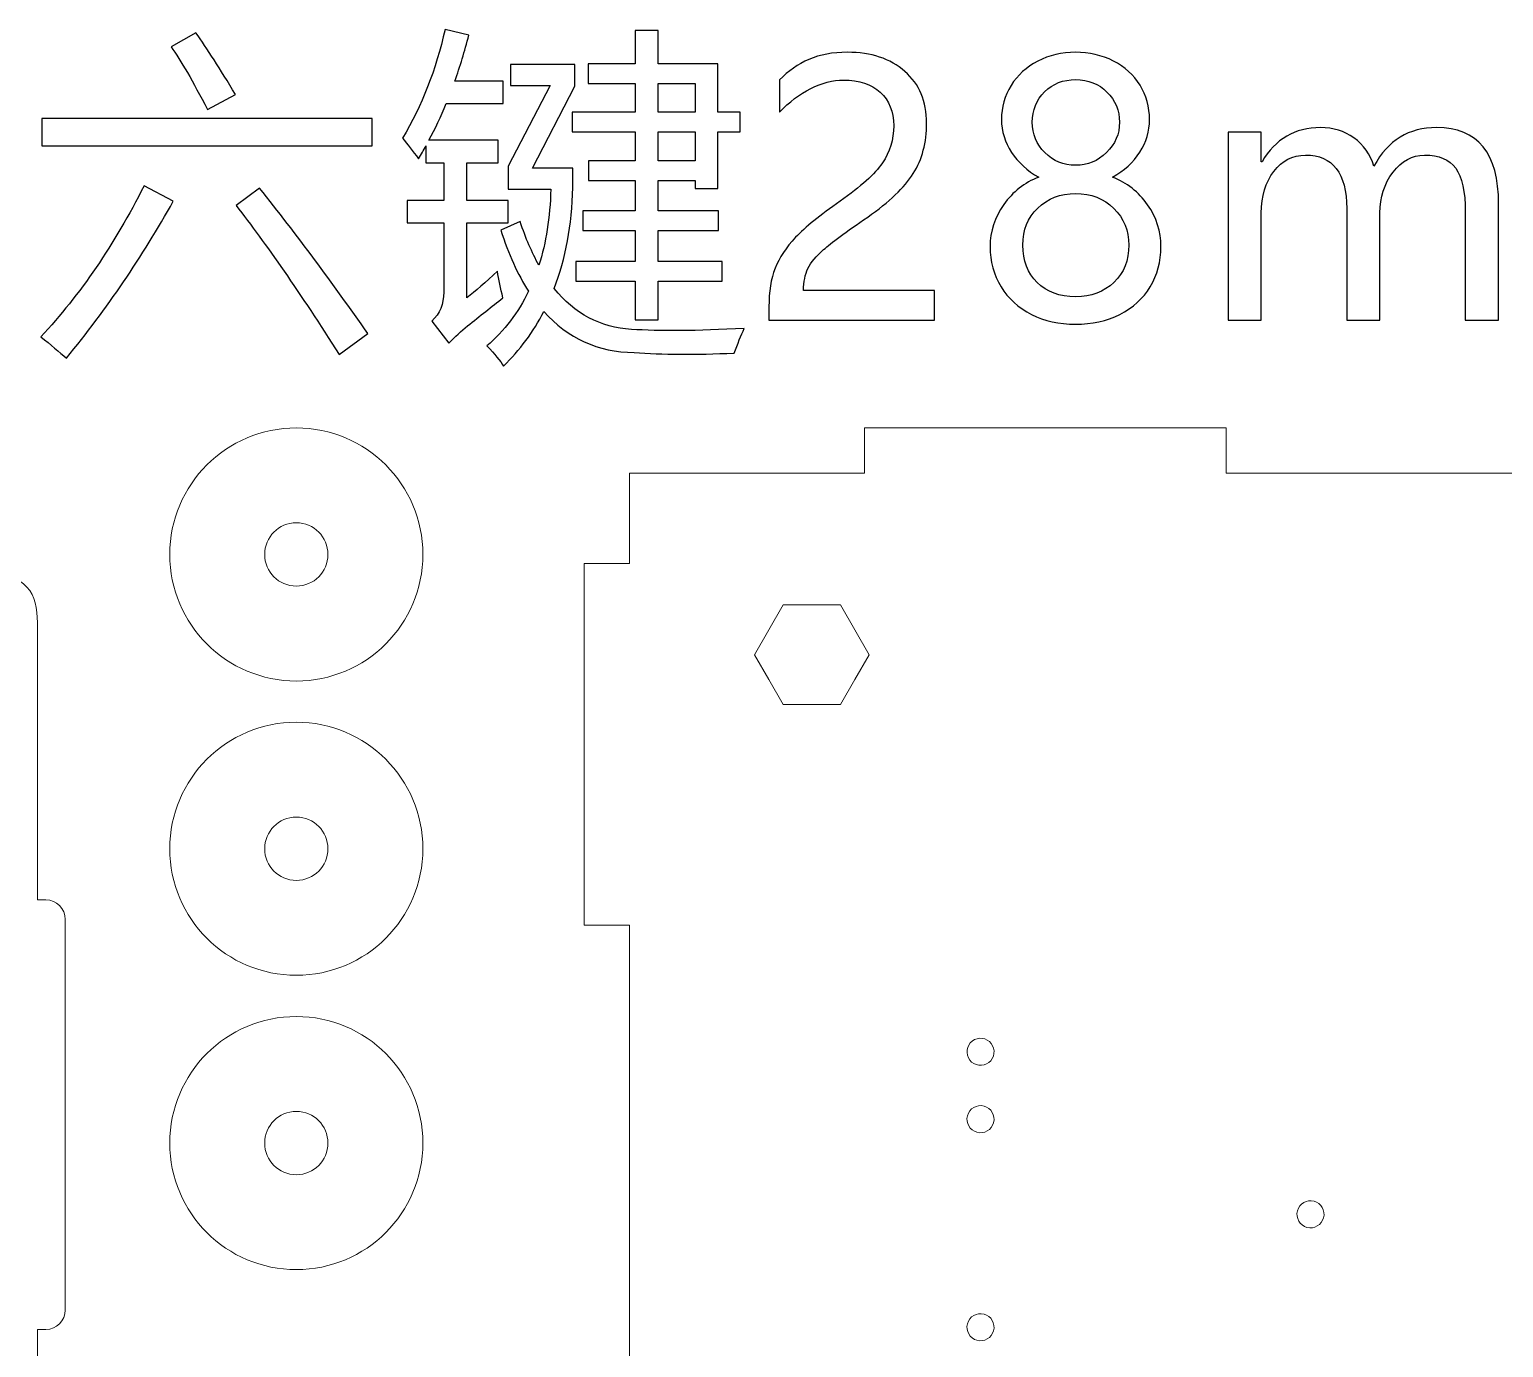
# Model space of a CAD drawing. Header units: centimetres. Extents: x -84 to 49, y -29 to 29.
# Drawn here: x 16.56 to 32.87, y 14.43 to 29.01 of the extents above; entities that cross this region are included whole.
import ezdxf

# ---------------------------------------------------------------- set-up
doc = ezdxf.new("R2010")
doc.units = ezdxf.units.CM
doc.header["$MEASUREMENT"] = 0
doc.layers.add('layer 1', color=7, linetype='Continuous')

msp = doc.modelspace()

# ---------------------------------------------------------------- linework, layer by layer
at = {"layer": 'layer 1', "color": 250}
for points, knots in [([(18.1314, 28.81763), (18.1314, 28.81763), (18.40613, 28.97168), (18.40613, 28.97168), (18.40613, 28.97168), (18.52681, 28.80158), (18.67188, 28.57435), (18.84262, 28.29127), (18.84262, 28.29127), (18.84262, 28.29127), (18.53387, 28.12566), (18.53387, 28.12566), (18.53387, 28.12566), (18.37083, 28.43634), (18.23667, 28.66742), (18.1314, 28.81763)], [0, 0, 0, 0, 0.25, 0.25, 0.25, 0.25, 0.5, 0.5, 0.5, 0.5, 0.75, 0.75, 0.75, 0.75, 1, 1, 1, 1]), ([(20.74392, 27.11788), (20.74392, 27.11788), (21.14639, 27.11788), (21.14639, 27.11788), (21.14639, 27.11788), (21.14639, 27.11788), (21.14639, 27.53511), (21.14639, 27.53511), (21.14639, 27.53511), (21.14639, 27.53511), (20.95061, 27.53511), (20.95061, 27.53511), (20.95061, 27.53511), (20.95061, 27.53511), (20.95061, 27.72319), (20.95061, 27.72319), (20.95061, 27.72319), (20.9243, 27.67441), (20.89669, 27.62691), (20.86845, 27.58005), (20.86845, 27.58005), (20.80298, 27.66542), (20.74392, 27.74052), (20.69129, 27.806), (20.69129, 27.806), (20.9044, 28.16417), (21.06102, 28.56536), (21.1618, 29.00955), (21.1618, 29.00955), (21.1618, 29.00955), (21.42498, 28.94537), (21.42498, 28.94537), (21.42498, 28.94537), (21.37812, 28.76884), (21.32677, 28.59938), (21.27092, 28.43762), (21.27092, 28.43762), (21.27092, 28.43762), (21.80498, 28.43762), (21.80498, 28.43762), (21.80498, 28.43762), (21.80498, 28.43762), (21.80498, 28.18985), (21.80498, 28.18985), (21.80498, 28.18985), (21.80498, 28.18985), (21.17464, 28.18985), (21.17464, 28.18985), (21.17464, 28.18985), (21.11558, 28.04671), (21.05203, 27.91127), (20.98271, 27.78353), (20.98271, 27.78353), (20.98271, 27.78353), (21.74849, 27.78353), (21.74849, 27.78353), (21.74849, 27.78353), (21.74849, 27.78353), (21.74849, 27.53511), (21.74849, 27.53511), (21.74849, 27.53511), (21.74849, 27.53511), (21.40251, 27.53511), (21.40251, 27.53511), (21.40251, 27.53511), (21.40251, 27.53511), (21.40251, 27.11788), (21.40251, 27.11788), (21.40251, 27.11788), (21.40251, 27.11788), (21.86083, 27.11788), (21.86083, 27.11788), (21.86083, 27.11788), (21.86083, 27.11788), (21.86083, 26.86947), (21.86083, 26.86947), (21.86083, 26.86947), (21.86083, 26.86947), (21.40251, 26.86947), (21.40251, 26.86947), (21.40251, 26.86947), (21.40251, 26.86947), (21.40251, 26.04206), (21.40251, 26.04206), (21.40251, 26.04206), (21.49494, 26.11459), (21.60792, 26.21216), (21.74079, 26.33541), (21.74079, 26.33541), (21.75555, 26.24233), (21.77609, 26.14476), (21.80113, 26.04206), (21.80113, 26.04206), (21.67788, 25.94385), (21.54758, 25.83986), (21.40957, 25.72945), (21.40957, 25.72945), (21.3396, 25.67489), (21.27092, 25.6107), (21.20288, 25.53817), (21.20288, 25.53817), (21.20288, 25.53817), (21.0148, 25.78209), (21.0148, 25.78209), (21.0148, 25.78209), (21.10274, 25.8649), (21.14639, 25.97145), (21.14639, 26.1024), (21.14639, 26.1024), (21.14639, 26.1024), (21.14639, 26.86947), (21.14639, 26.86947), (21.14639, 26.86947), (21.14639, 26.86947), (20.74392, 26.86947), (20.74392, 26.86947), (20.74392, 26.86947), (20.74392, 26.86947), (20.74392, 27.11788), (20.74392, 27.11788)], [0, 0, 0, 0, 0.03333333, 0.03333333, 0.03333333, 0.03333333, 0.06666667, 0.06666667, 0.06666667, 0.06666667, 0.1, 0.1, 0.1, 0.1, 0.13333333, 0.13333333, 0.13333333, 0.13333333, 0.16666667, 0.16666667, 0.16666667, 0.16666667, 0.2, 0.2, 0.2, 0.2, 0.23333333, 0.23333333, 0.23333333, 0.23333333, 0.26666667, 0.26666667, 0.26666667, 0.26666667, 0.3, 0.3, 0.3, 0.3, 0.33333333, 0.33333333, 0.33333333, 0.33333333, 0.36666667, 0.36666667, 0.36666667, 0.36666667, 0.4, 0.4, 0.4, 0.4, 0.43333333, 0.43333333, 0.43333333, 0.43333333, 0.46666667, 0.46666667, 0.46666667, 0.46666667, 0.5, 0.5, 0.5, 0.5, 0.53333333, 0.53333333, 0.53333333, 0.53333333, 0.56666667, 0.56666667, 0.56666667, 0.56666667, 0.6, 0.6, 0.6, 0.6, 0.63333333, 0.63333333, 0.63333333, 0.63333333, 0.66666667, 0.66666667, 0.66666667, 0.66666667, 0.7, 0.7, 0.7, 0.7, 0.73333333, 0.73333333, 0.73333333, 0.73333333, 0.76666667, 0.76666667, 0.76666667, 0.76666667, 0.8, 0.8, 0.8, 0.8, 0.83333333, 0.83333333, 0.83333333, 0.83333333, 0.86666667, 0.86666667, 0.86666667, 0.86666667, 0.9, 0.9, 0.9, 0.9, 0.93333333, 0.93333333, 0.93333333, 0.93333333, 0.96666667, 0.96666667, 0.96666667, 0.96666667, 1, 1, 1, 1]), ([(22.74472, 28.41131), (22.74472, 28.41131), (22.74472, 28.62955), (22.74472, 28.62955), (22.74472, 28.62955), (22.74472, 28.62955), (23.26401, 28.62955), (23.26401, 28.62955), (23.26401, 28.62955), (23.26401, 28.62955), (23.26401, 28.998), (23.26401, 28.998), (23.26401, 28.998), (23.26401, 28.998), (23.51949, 28.998), (23.51949, 28.998), (23.51949, 28.998), (23.51949, 28.998), (23.51949, 28.62955), (23.51949, 28.62955), (23.51949, 28.62955), (23.51949, 28.62955), (24.17808, 28.62955), (24.17808, 28.62955), (24.17808, 28.62955), (24.17808, 28.62955), (24.17808, 28.09549), (24.17808, 28.09549), (24.17808, 28.09549), (24.17808, 28.09549), (24.42649, 28.09549), (24.42649, 28.09549), (24.42649, 28.09549), (24.42649, 28.09549), (24.42649, 27.87725), (24.42649, 27.87725), (24.42649, 27.87725), (24.42649, 27.87725), (24.17808, 27.87725), (24.17808, 27.87725), (24.17808, 27.87725), (24.17808, 27.87725), (24.17808, 27.24947), (24.17808, 27.24947), (24.17808, 27.24947), (24.17808, 27.24947), (23.92966, 27.24947), (23.92966, 27.24947), (23.92966, 27.24947), (23.92966, 27.24947), (23.92966, 27.33934), (23.92966, 27.33934), (23.92966, 27.33934), (23.92966, 27.33934), (23.51949, 27.33934), (23.51949, 27.33934), (23.51949, 27.33934), (23.51949, 27.33934), (23.51949, 27.00491), (23.51949, 27.00491), (23.51949, 27.00491), (23.51949, 27.00491), (24.18578, 27.00491), (24.18578, 27.00491), (24.18578, 27.00491), (24.18578, 27.00491), (24.18578, 26.78666), (24.18578, 26.78666), (24.18578, 26.78666), (24.18578, 26.78666), (23.51949, 26.78666), (23.51949, 26.78666), (23.51949, 26.78666), (23.51949, 26.78666), (23.51949, 26.44453), (23.51949, 26.44453), (23.51949, 26.44453), (23.51949, 26.44453), (24.22686, 26.44453), (24.22686, 26.44453), (24.22686, 26.44453), (24.22686, 26.44453), (24.22686, 26.22628), (24.22686, 26.22628), (24.22686, 26.22628), (24.22686, 26.22628), (23.51949, 26.22628), (23.51949, 26.22628), (23.51949, 26.22628), (23.51949, 26.22628), (23.51949, 25.7975), (23.51949, 25.7975), (23.51949, 25.7975), (23.51949, 25.7975), (23.26401, 25.7975), (23.26401, 25.7975), (23.26401, 25.7975), (23.26401, 25.7975), (23.26401, 26.22628), (23.26401, 26.22628), (23.26401, 26.22628), (23.26401, 26.22628), (22.60928, 26.22628), (22.60928, 26.22628), (22.60928, 26.22628), (22.60928, 26.22628), (22.60928, 26.44453), (22.60928, 26.44453), (22.60928, 26.44453), (22.60928, 26.44453), (23.26401, 26.44453), (23.26401, 26.44453), (23.26401, 26.44453), (23.26401, 26.44453), (23.26401, 26.78666), (23.26401, 26.78666), (23.26401, 26.78666), (23.26401, 26.78666), (22.68502, 26.78666), (22.68502, 26.78666), (22.68502, 26.78666), (22.68502, 26.78666), (22.68502, 27.00491), (22.68502, 27.00491), (22.68502, 27.00491), (22.68502, 27.00491), (23.26401, 27.00491), (23.26401, 27.00491), (23.26401, 27.00491), (23.26401, 27.00491), (23.26401, 27.33934), (23.26401, 27.33934), (23.26401, 27.33934), (23.26401, 27.33934), (22.74857, 27.33934), (22.74857, 27.33934), (22.74857, 27.33934), (22.74857, 27.33934), (22.74857, 27.55758), (22.74857, 27.55758), (22.74857, 27.55758), (22.74857, 27.55758), (23.26401, 27.55758), (23.26401, 27.55758), (23.26401, 27.55758), (23.26401, 27.55758), (23.26401, 27.87725), (23.26401, 27.87725), (23.26401, 27.87725), (23.26401, 27.87725), (22.5682, 27.87725), (22.5682, 27.87725), (22.5682, 27.87725), (22.5682, 27.87725), (22.5682, 28.09549), (22.5682, 28.09549), (22.5682, 28.09549), (22.5682, 28.09549), (23.26401, 28.09549), (23.26401, 28.09549), (23.26401, 28.09549), (23.26401, 28.09549), (23.26401, 28.41131), (23.26401, 28.41131), (23.26401, 28.41131), (23.26401, 28.41131), (22.74472, 28.41131), (22.74472, 28.41131)], [0, 0, 0, 0, 0.02380952, 0.02380952, 0.02380952, 0.02380952, 0.04761905, 0.04761905, 0.04761905, 0.04761905, 0.07142857, 0.07142857, 0.07142857, 0.07142857, 0.0952381, 0.0952381, 0.0952381, 0.0952381, 0.11904762, 0.11904762, 0.11904762, 0.11904762, 0.14285714, 0.14285714, 0.14285714, 0.14285714, 0.16666667, 0.16666667, 0.16666667, 0.16666667, 0.19047619, 0.19047619, 0.19047619, 0.19047619, 0.21428571, 0.21428571, 0.21428571, 0.21428571, 0.23809524, 0.23809524, 0.23809524, 0.23809524, 0.26190476, 0.26190476, 0.26190476, 0.26190476, 0.28571429, 0.28571429, 0.28571429, 0.28571429, 0.30952381, 0.30952381, 0.30952381, 0.30952381, 0.33333333, 0.33333333, 0.33333333, 0.33333333, 0.35714286, 0.35714286, 0.35714286, 0.35714286, 0.38095238, 0.38095238, 0.38095238, 0.38095238, 0.4047619, 0.4047619, 0.4047619, 0.4047619, 0.42857143, 0.42857143, 0.42857143, 0.42857143, 0.45238095, 0.45238095, 0.45238095, 0.45238095, 0.47619048, 0.47619048, 0.47619048, 0.47619048, 0.5, 0.5, 0.5, 0.5, 0.52380952, 0.52380952, 0.52380952, 0.52380952, 0.54761905, 0.54761905, 0.54761905, 0.54761905, 0.57142857, 0.57142857, 0.57142857, 0.57142857, 0.5952381, 0.5952381, 0.5952381, 0.5952381, 0.61904762, 0.61904762, 0.61904762, 0.61904762, 0.64285714, 0.64285714, 0.64285714, 0.64285714, 0.66666667, 0.66666667, 0.66666667, 0.66666667, 0.69047619, 0.69047619, 0.69047619, 0.69047619, 0.71428571, 0.71428571, 0.71428571, 0.71428571, 0.73809524, 0.73809524, 0.73809524, 0.73809524, 0.76190476, 0.76190476, 0.76190476, 0.76190476, 0.78571429, 0.78571429, 0.78571429, 0.78571429, 0.80952381, 0.80952381, 0.80952381, 0.80952381, 0.83333333, 0.83333333, 0.83333333, 0.83333333, 0.85714286, 0.85714286, 0.85714286, 0.85714286, 0.88095238, 0.88095238, 0.88095238, 0.88095238, 0.9047619, 0.9047619, 0.9047619, 0.9047619, 0.92857143, 0.92857143, 0.92857143, 0.92857143, 0.95238095, 0.95238095, 0.95238095, 0.95238095, 0.97619048, 0.97619048, 0.97619048, 0.97619048, 1, 1, 1, 1]), ([(26.12431, 27.94529), (26.12431, 28.10191), (26.07489, 28.22516), (25.97604, 28.31438), (25.97604, 28.31438), (25.87654, 28.40424), (25.74174, 28.44918), (25.57164, 28.44918), (25.57164, 28.44918), (25.45096, 28.44918), (25.32964, 28.41837), (25.2064, 28.35674), (25.2064, 28.35674), (25.0838, 28.29576), (24.9689, 28.20782), (24.86234, 28.09357), (24.86234, 28.09357), (24.86234, 28.09357), (24.86234, 28.4511), (24.86234, 28.4511), (24.86234, 28.4511), (24.95798, 28.54996), (25.06582, 28.6257), (25.18714, 28.67834), (25.18714, 28.67834), (25.30782, 28.73097), (25.44968, 28.75729), (25.61272, 28.75729), (25.61272, 28.75729), (25.8759, 28.75729), (26.08773, 28.68668), (26.2482, 28.5461), (26.2482, 28.5461), (26.40867, 28.40489), (26.48891, 28.21424), (26.48891, 27.97353), (26.48891, 27.97353), (26.48891, 27.75914), (26.44013, 27.57363), (26.34128, 27.41636), (26.34128, 27.41636), (26.24307, 27.25974), (26.07489, 27.09927), (25.83674, 26.93494), (25.83674, 26.93494), (25.59346, 26.7674), (25.43042, 26.64673), (25.3489, 26.57419), (25.3489, 26.57419), (25.26674, 26.50166), (25.20897, 26.43169), (25.17623, 26.36558), (25.17623, 26.36558), (25.14414, 26.29882), (25.12745, 26.21794), (25.12745, 26.12294), (25.12745, 26.12294), (25.12745, 26.12294), (26.57557, 26.12294), (26.57557, 26.12294), (26.57557, 26.12294), (26.57557, 26.12294), (26.57557, 25.79557), (26.57557, 25.79557), (26.57557, 25.79557), (26.57557, 25.79557), (24.74423, 25.79557), (24.74423, 25.79557), (24.74423, 25.79557), (24.74423, 25.79557), (24.74423, 25.94064), (24.74423, 25.94064), (24.74423, 25.94064), (24.74423, 26.10817), (24.7667, 26.25068), (24.81292, 26.36814), (24.81292, 26.36814), (24.85849, 26.48561), (24.93423, 26.59923), (25.03951, 26.71028), (25.03951, 26.71028), (25.14478, 26.82132), (25.3091, 26.95484), (25.53184, 27.11018), (25.53184, 27.11018), (25.76036, 27.27065), (25.9157, 27.41123), (25.99914, 27.53255), (25.99914, 27.53255), (26.08259, 27.65322), (26.12431, 27.79059), (26.12431, 27.94529)], [0, 0, 0, 0, 0.04347826, 0.04347826, 0.04347826, 0.04347826, 0.08695652, 0.08695652, 0.08695652, 0.08695652, 0.13043478, 0.13043478, 0.13043478, 0.13043478, 0.17391304, 0.17391304, 0.17391304, 0.17391304, 0.2173913, 0.2173913, 0.2173913, 0.2173913, 0.26086957, 0.26086957, 0.26086957, 0.26086957, 0.30434783, 0.30434783, 0.30434783, 0.30434783, 0.34782609, 0.34782609, 0.34782609, 0.34782609, 0.39130435, 0.39130435, 0.39130435, 0.39130435, 0.43478261, 0.43478261, 0.43478261, 0.43478261, 0.47826087, 0.47826087, 0.47826087, 0.47826087, 0.52173913, 0.52173913, 0.52173913, 0.52173913, 0.56521739, 0.56521739, 0.56521739, 0.56521739, 0.60869565, 0.60869565, 0.60869565, 0.60869565, 0.65217391, 0.65217391, 0.65217391, 0.65217391, 0.69565217, 0.69565217, 0.69565217, 0.69565217, 0.73913043, 0.73913043, 0.73913043, 0.73913043, 0.7826087, 0.7826087, 0.7826087, 0.7826087, 0.82608696, 0.82608696, 0.82608696, 0.82608696, 0.86956522, 0.86956522, 0.86956522, 0.86956522, 0.91304348, 0.91304348, 0.91304348, 0.91304348, 0.95652174, 0.95652174, 0.95652174, 0.95652174, 1, 1, 1, 1]), ([(27.19114, 26.60821), (27.19114, 26.77575), (27.24121, 26.93109), (27.34135, 27.07231), (27.34135, 27.07231), (27.44213, 27.21417), (27.57115, 27.31494), (27.72906, 27.37528), (27.72906, 27.37528), (27.6026, 27.44653), (27.50182, 27.53832), (27.42801, 27.65001), (27.42801, 27.65001), (27.35419, 27.7617), (27.31696, 27.88238), (27.31696, 28.01269), (27.31696, 28.01269), (27.31696, 28.15069), (27.3529, 28.27651), (27.42351, 28.39076), (27.42351, 28.39076), (27.49412, 28.50502), (27.59297, 28.59425), (27.71879, 28.65972), (27.71879, 28.65972), (27.8446, 28.72455), (27.98325, 28.75729), (28.13538, 28.75729), (28.13538, 28.75729), (28.28815, 28.75729), (28.42808, 28.72519), (28.55454, 28.66036), (28.55454, 28.66036), (28.68099, 28.59617), (28.77984, 28.50695), (28.84981, 28.39269), (28.84981, 28.39269), (28.91978, 28.27843), (28.95508, 28.15198), (28.95508, 28.01269), (28.95508, 28.01269), (28.95508, 27.88495), (28.91914, 27.76491), (28.84724, 27.65258), (28.84724, 27.65258), (28.77471, 27.54025), (28.67521, 27.44782), (28.54683, 27.37528), (28.54683, 27.37528), (28.70538, 27.31366), (28.83376, 27.21224), (28.93261, 27.07038), (28.93261, 27.07038), (29.03147, 26.92916), (29.08089, 26.77446), (29.08089, 26.60821), (29.08089, 26.60821), (29.08089, 26.4426), (29.04174, 26.29432), (28.96278, 26.16338), (28.96278, 26.16338), (28.88383, 26.03243), (28.7715, 25.93037), (28.62579, 25.85783), (28.62579, 25.85783), (28.48072, 25.78466), (28.31703, 25.74871), (28.13538, 25.74871), (28.13538, 25.74871), (27.955, 25.74871), (27.7926, 25.78466), (27.64818, 25.85783), (27.64818, 25.85783), (27.50375, 25.93037), (27.39206, 26.03243), (27.31182, 26.16402), (27.31182, 26.16402), (27.23158, 26.29561), (27.19114, 26.44389), (27.19114, 26.60821)], [0, 0, 0, 0, 0.05, 0.05, 0.05, 0.05, 0.1, 0.1, 0.1, 0.1, 0.15, 0.15, 0.15, 0.15, 0.2, 0.2, 0.2, 0.2, 0.25, 0.25, 0.25, 0.25, 0.3, 0.3, 0.3, 0.3, 0.35, 0.35, 0.35, 0.35, 0.4, 0.4, 0.4, 0.4, 0.45, 0.45, 0.45, 0.45, 0.5, 0.5, 0.5, 0.5, 0.55, 0.55, 0.55, 0.55, 0.6, 0.6, 0.6, 0.6, 0.65, 0.65, 0.65, 0.65, 0.7, 0.7, 0.7, 0.7, 0.75, 0.75, 0.75, 0.75, 0.8, 0.8, 0.8, 0.8, 0.85, 0.85, 0.85, 0.85, 0.9, 0.9, 0.9, 0.9, 0.95, 0.95, 0.95, 0.95, 1, 1, 1, 1]), ([(21.99306, 26.88423), (22.05275, 26.70129), (22.12208, 26.54017), (22.19975, 26.40088), (22.19975, 26.40088), (22.2787, 26.65058), (22.32235, 26.93109), (22.33134, 27.24177), (22.33134, 27.24177), (22.33134, 27.24177), (21.86083, 27.24177), (21.86083, 27.24177), (21.86083, 27.24177), (21.86083, 27.24177), (21.86083, 27.49724), (21.86083, 27.49724), (21.86083, 27.49724), (21.86083, 27.49724), (22.32363, 28.38884), (22.32363, 28.38884), (22.32363, 28.38884), (22.32363, 28.38884), (21.88714, 28.38884), (21.88714, 28.38884), (21.88714, 28.38884), (21.88714, 28.38884), (21.88714, 28.62185), (21.88714, 28.62185), (21.88714, 28.62185), (21.88714, 28.62185), (22.59837, 28.62185), (22.59837, 28.62185), (22.59837, 28.62185), (22.59837, 28.62185), (22.59837, 28.38114), (22.59837, 28.38114), (22.59837, 28.38114), (22.59837, 28.38114), (22.12785, 27.47478), (22.12785, 27.47478), (22.12785, 27.47478), (22.12785, 27.47478), (22.5759, 27.47478), (22.5759, 27.47478), (22.5759, 27.47478), (22.5759, 27.47478), (22.5759, 27.26038), (22.5759, 27.26038), (22.5759, 27.26038), (22.56435, 26.84443), (22.49566, 26.47277), (22.36857, 26.1454), (22.36857, 26.1454), (22.5958, 25.86297), (22.88016, 25.71212), (23.22293, 25.69222), (23.22293, 25.69222), (23.53104, 25.66976), (23.94699, 25.67361), (24.47143, 25.70314), (24.47143, 25.70314), (24.43612, 25.6229), (24.39889, 25.53175), (24.35845, 25.42905), (24.35845, 25.42905), (23.92966, 25.41107), (23.56121, 25.41364), (23.25246, 25.43611), (23.25246, 25.43611), (22.85127, 25.44124), (22.51877, 25.59273), (22.25431, 25.88929), (22.25431, 25.88929), (22.13748, 25.66398), (21.9892, 25.46242), (21.80819, 25.2859), (21.80819, 25.2859), (21.77353, 25.34367), (21.7119, 25.41749), (21.62396, 25.508), (21.62396, 25.508), (21.81718, 25.67554), (21.97059, 25.87773), (22.08485, 26.11331), (22.08485, 26.11331), (21.96481, 26.3001), (21.86211, 26.52605), (21.77866, 26.79051), (21.77866, 26.79051), (21.77866, 26.79051), (21.99306, 26.88423), (21.99306, 26.88423)], [0, 0, 0, 0, 0.04347826, 0.04347826, 0.04347826, 0.04347826, 0.08695652, 0.08695652, 0.08695652, 0.08695652, 0.13043478, 0.13043478, 0.13043478, 0.13043478, 0.17391304, 0.17391304, 0.17391304, 0.17391304, 0.2173913, 0.2173913, 0.2173913, 0.2173913, 0.26086957, 0.26086957, 0.26086957, 0.26086957, 0.30434783, 0.30434783, 0.30434783, 0.30434783, 0.34782609, 0.34782609, 0.34782609, 0.34782609, 0.39130435, 0.39130435, 0.39130435, 0.39130435, 0.43478261, 0.43478261, 0.43478261, 0.43478261, 0.47826087, 0.47826087, 0.47826087, 0.47826087, 0.52173913, 0.52173913, 0.52173913, 0.52173913, 0.56521739, 0.56521739, 0.56521739, 0.56521739, 0.60869565, 0.60869565, 0.60869565, 0.60869565, 0.65217391, 0.65217391, 0.65217391, 0.65217391, 0.69565217, 0.69565217, 0.69565217, 0.69565217, 0.73913043, 0.73913043, 0.73913043, 0.73913043, 0.7826087, 0.7826087, 0.7826087, 0.7826087, 0.82608696, 0.82608696, 0.82608696, 0.82608696, 0.86956522, 0.86956522, 0.86956522, 0.86956522, 0.91304348, 0.91304348, 0.91304348, 0.91304348, 0.95652174, 0.95652174, 0.95652174, 0.95652174, 1, 1, 1, 1]), ([(23.92966, 28.41131), (23.92966, 28.41131), (23.51949, 28.41131), (23.51949, 28.41131), (23.51949, 28.41131), (23.51949, 28.41131), (23.51949, 28.09549), (23.51949, 28.09549), (23.51949, 28.09549), (23.51949, 28.09549), (23.92966, 28.09549), (23.92966, 28.09549), (23.92966, 28.09549), (23.92966, 28.09549), (23.92966, 28.41131), (23.92966, 28.41131)], [0, 0, 0, 0, 0.25, 0.25, 0.25, 0.25, 0.5, 0.5, 0.5, 0.5, 0.75, 0.75, 0.75, 0.75, 1, 1, 1, 1]), ([(27.6578, 27.98252), (27.6578, 27.85221), (27.70402, 27.74052), (27.79645, 27.6468), (27.79645, 27.6468), (27.88953, 27.55373), (28.00315, 27.50687), (28.1373, 27.50687), (28.1373, 27.50687), (28.26889, 27.50687), (28.38251, 27.55373), (28.47815, 27.64809), (28.47815, 27.64809), (28.57444, 27.74181), (28.62258, 27.8535), (28.62258, 27.98252), (28.62258, 27.98252), (28.62258, 28.11411), (28.57636, 28.2258), (28.48393, 28.31759), (28.48393, 28.31759), (28.39214, 28.40874), (28.27659, 28.45495), (28.1373, 28.45495), (28.1373, 28.45495), (27.99929, 28.45495), (27.88504, 28.41002), (27.79389, 28.32016), (27.79389, 28.32016), (27.70274, 28.23029), (27.6578, 28.11796), (27.6578, 27.98252)], [0, 0, 0, 0, 0.125, 0.125, 0.125, 0.125, 0.25, 0.25, 0.25, 0.25, 0.375, 0.375, 0.375, 0.375, 0.5, 0.5, 0.5, 0.5, 0.625, 0.625, 0.625, 0.625, 0.75, 0.75, 0.75, 0.75, 0.875, 0.875, 0.875, 0.875, 1, 1, 1, 1]), ([(16.70253, 28.02424), (16.70253, 28.02424), (20.35429, 28.02424), (20.35429, 28.02424), (20.35429, 28.02424), (20.35429, 28.02424), (20.35429, 27.72319), (20.35429, 27.72319), (20.35429, 27.72319), (20.35429, 27.72319), (16.70253, 27.72319), (16.70253, 27.72319), (16.70253, 27.72319), (16.70253, 27.72319), (16.70253, 28.02424), (16.70253, 28.02424)], [0, 0, 0, 0, 0.25, 0.25, 0.25, 0.25, 0.5, 0.5, 0.5, 0.5, 0.75, 0.75, 0.75, 0.75, 1, 1, 1, 1]), ([(32.81674, 25.79557), (32.81674, 25.79557), (32.44829, 25.79557), (32.44829, 25.79557), (32.44829, 25.79557), (32.44829, 25.79557), (32.44829, 26.9895), (32.44829, 26.9895), (32.44829, 26.9895), (32.44829, 27.21545), (32.41298, 27.37657), (32.34237, 27.47413), (32.34237, 27.47413), (32.27241, 27.57106), (32.15687, 27.61985), (31.99639, 27.61985), (31.99639, 27.61985), (31.86095, 27.61985), (31.74541, 27.5563), (31.64848, 27.42984), (31.64848, 27.42984), (31.5522, 27.30339), (31.50406, 27.15318), (31.50406, 26.98051), (31.50406, 26.98051), (31.50406, 26.98051), (31.50406, 25.79557), (31.50406, 25.79557), (31.50406, 25.79557), (31.50406, 25.79557), (31.13561, 25.79557), (31.13561, 25.79557), (31.13561, 25.79557), (31.13561, 25.79557), (31.13561, 27.02737), (31.13561, 27.02737), (31.13561, 27.02737), (31.13561, 27.42214), (30.98283, 27.61985), (30.67857, 27.61985), (30.67857, 27.61985), (30.538, 27.61985), (30.42181, 27.55951), (30.32938, 27.43947), (30.32938, 27.43947), (30.23759, 27.31879), (30.19137, 27.16538), (30.19137, 26.97859), (30.19137, 26.97859), (30.19137, 26.97859), (30.19137, 25.79557), (30.19137, 25.79557), (30.19137, 25.79557), (30.19137, 25.79557), (29.82292, 25.79557), (29.82292, 25.79557), (29.82292, 25.79557), (29.82292, 25.79557), (29.82292, 27.87532), (29.82292, 27.87532), (29.82292, 27.87532), (29.82292, 27.87532), (30.19137, 27.87532), (30.19137, 27.87532), (30.19137, 27.87532), (30.19137, 27.87532), (30.19137, 27.54667), (30.19137, 27.54667), (30.19137, 27.54667), (30.19137, 27.54667), (30.19908, 27.54667), (30.19908, 27.54667), (30.19908, 27.54667), (30.34671, 27.79829), (30.56303, 27.9241), (30.84739, 27.9241), (30.84739, 27.9241), (30.98669, 27.9241), (31.10993, 27.88623), (31.21649, 27.80985), (31.21649, 27.80985), (31.32304, 27.73346), (31.39686, 27.62947), (31.43794, 27.49917), (31.43794, 27.49917), (31.59264, 27.78289), (31.82308, 27.9241), (32.12991, 27.9241), (32.12991, 27.9241), (32.58758, 27.9241), (32.81674, 27.64231), (32.81674, 27.07808), (32.81674, 27.07808), (32.81674, 27.07808), (32.81674, 25.79557), (32.81674, 25.79557)], [0, 0, 0, 0, 0.04166667, 0.04166667, 0.04166667, 0.04166667, 0.08333333, 0.08333333, 0.08333333, 0.08333333, 0.125, 0.125, 0.125, 0.125, 0.16666667, 0.16666667, 0.16666667, 0.16666667, 0.20833333, 0.20833333, 0.20833333, 0.20833333, 0.25, 0.25, 0.25, 0.25, 0.29166667, 0.29166667, 0.29166667, 0.29166667, 0.33333333, 0.33333333, 0.33333333, 0.33333333, 0.375, 0.375, 0.375, 0.375, 0.41666667, 0.41666667, 0.41666667, 0.41666667, 0.45833333, 0.45833333, 0.45833333, 0.45833333, 0.5, 0.5, 0.5, 0.5, 0.54166667, 0.54166667, 0.54166667, 0.54166667, 0.58333333, 0.58333333, 0.58333333, 0.58333333, 0.625, 0.625, 0.625, 0.625, 0.66666667, 0.66666667, 0.66666667, 0.66666667, 0.70833333, 0.70833333, 0.70833333, 0.70833333, 0.75, 0.75, 0.75, 0.75, 0.79166667, 0.79166667, 0.79166667, 0.79166667, 0.83333333, 0.83333333, 0.83333333, 0.83333333, 0.875, 0.875, 0.875, 0.875, 0.91666667, 0.91666667, 0.91666667, 0.91666667, 0.95833333, 0.95833333, 0.95833333, 0.95833333, 1, 1, 1, 1]), ([(23.51949, 27.55758), (23.51949, 27.55758), (23.92966, 27.55758), (23.92966, 27.55758), (23.92966, 27.55758), (23.92966, 27.55758), (23.92966, 27.87725), (23.92966, 27.87725), (23.92966, 27.87725), (23.92966, 27.87725), (23.51949, 27.87725), (23.51949, 27.87725), (23.51949, 27.87725), (23.51949, 27.87725), (23.51949, 27.55758), (23.51949, 27.55758)], [0, 0, 0, 0, 0.25, 0.25, 0.25, 0.25, 0.5, 0.5, 0.5, 0.5, 0.75, 0.75, 0.75, 0.75, 1, 1, 1, 1]), ([(17.83099, 27.27964), (17.83099, 27.27964), (18.15451, 27.11018), (18.15451, 27.11018), (18.15451, 27.11018), (17.81302, 26.49845), (17.41953, 25.91881), (16.97342, 25.37256), (16.97342, 25.37256), (16.89318, 25.44253), (16.79882, 25.52148), (16.69098, 25.60942), (16.69098, 25.60942), (17.1249, 26.07608), (17.50491, 26.63261), (17.83099, 27.27964)], [0, 0, 0, 0, 0.25, 0.25, 0.25, 0.25, 0.5, 0.5, 0.5, 0.5, 0.75, 0.75, 0.75, 0.75, 1, 1, 1, 1]), ([(18.84968, 27.06139), (18.84968, 27.06139), (19.10965, 27.25332), (19.10965, 27.25332), (19.10965, 27.25332), (19.52047, 26.73916), (19.91973, 26.20382), (20.30551, 25.64729), (20.30551, 25.64729), (20.30551, 25.64729), (19.9897, 25.41364), (19.9897, 25.41364), (19.9897, 25.41364), (19.55834, 26.09341), (19.17834, 26.64223), (18.84968, 27.06139)], [0, 0, 0, 0, 0.25, 0.25, 0.25, 0.25, 0.5, 0.5, 0.5, 0.5, 0.75, 0.75, 0.75, 0.75, 1, 1, 1, 1]), ([(27.55253, 26.6249), (27.55253, 26.45159), (27.60581, 26.31358), (27.71237, 26.20959), (27.71237, 26.20959), (27.81892, 26.10496), (27.96014, 26.05297), (28.1373, 26.05297), (28.1373, 26.05297), (28.30997, 26.05297), (28.45119, 26.10625), (28.56096, 26.21216), (28.56096, 26.21216), (28.67072, 26.31808), (28.72592, 26.45544), (28.72592, 26.6249), (28.72592, 26.6249), (28.72592, 26.78538), (28.67008, 26.92018), (28.55903, 27.02994), (28.55903, 27.02994), (28.44862, 27.13971), (28.30741, 27.19491), (28.1373, 27.19491), (28.1373, 27.19491), (27.96784, 27.19491), (27.82791, 27.14099), (27.7175, 27.03379), (27.7175, 27.03379), (27.60774, 26.92659), (27.55253, 26.79051), (27.55253, 26.6249)], [0, 0, 0, 0, 0.125, 0.125, 0.125, 0.125, 0.25, 0.25, 0.25, 0.25, 0.375, 0.375, 0.375, 0.375, 0.5, 0.5, 0.5, 0.5, 0.625, 0.625, 0.625, 0.625, 0.75, 0.75, 0.75, 0.75, 0.875, 0.875, 0.875, 0.875, 1, 1, 1, 1])]:
    msp.add_open_spline(points, degree=3, knots=knots, dxfattribs=at)
at = {"layer": 'layer 1', "color": 142, "lineweight": 20}
for points, knots in [([(19.51594, 21.80198), (20.28901, 21.80198), (20.91594, 22.42891), (20.91594, 23.20198), (20.91594, 23.20198), (20.91594, 23.97505), (20.28901, 24.60198), (19.51594, 24.60198), (19.51594, 24.60198), (18.74287, 24.60198), (18.11594, 23.97505), (18.11594, 23.20198), (18.11594, 23.20198), (18.11594, 22.42891), (18.74287, 21.80198), (19.51594, 21.80198)], [0, 0, 0, 0, 0.25, 0.25, 0.25, 0.25, 0.5, 0.5, 0.5, 0.5, 0.75, 0.75, 0.75, 0.75, 1, 1, 1, 1]), ([(48.40132, 16.76819), (48.40132, 16.76819), (48.40132, 13.25163), (48.40132, 13.25163), (48.40132, 13.25163), (48.40132, 13.25163), (47.74133, 13.25152), (47.74133, 13.25152), (47.74133, 13.25152), (47.74133, 13.25152), (47.74133, 13.40152), (47.74133, 13.40152), (47.74133, 13.40152), (47.74133, 13.40152), (47.52132, 13.40152), (47.52132, 13.40152), (47.52132, 13.40152), (47.52132, 13.40152), (47.52133, 13.25152), (47.52133, 13.25152), (47.52133, 13.25152), (47.52133, 13.25152), (47.25133, 13.25152), (47.25133, 13.25152), (47.25133, 13.25152), (47.25133, 13.25152), (47.25133, 12.95152), (47.25133, 12.95152), (47.25133, 12.95152), (47.25133, 12.95152), (47.52133, 12.95152), (47.52133, 12.95152), (47.52133, 12.95152), (47.52133, 12.95152), (47.52133, 12.80152), (47.52133, 12.80152), (47.52133, 12.80152), (47.52133, 12.80152), (47.74133, 12.80152), (47.74133, 12.80152), (47.74133, 12.80152), (47.74133, 12.80152), (47.74133, 12.95152), (47.74133, 12.95152), (47.74133, 12.95152), (47.74133, 12.95152), (48.40132, 12.95152), (48.40132, 12.95152), (48.40132, 12.95152), (48.40132, 12.95152), (48.40132, 8.93485), (48.40132, 8.93485), (48.40132, 8.93485), (48.40132, 8.93485), (48.40133, 8.93485), (48.40133, 8.93485), (48.40133, 8.93485), (48.40133, 8.93485), (48.40133, 7.10152), (48.40133, 7.10152), (48.40133, 7.10152), (48.40133, 7.10152), (48.90133, 7.10152), (48.90133, 7.10152), (48.90133, 7.10152), (48.90133, 7.10152), (48.90133, 3.10147), (48.90133, 3.10147), (48.90133, 3.10147), (48.90133, 3.10147), (48.40133, 3.10147), (48.40133, 3.10147), (48.40133, 3.10147), (48.40133, 3.10147), (48.40133, 1.60152), (48.40133, 1.60152), (48.40133, 1.60152), (48.40133, 1.60152), (45.80137, 1.60152), (45.80137, 1.60152), (45.80137, 1.60152), (45.80137, 1.60152), (45.80137, 0.9674), (45.80137, 0.9674), (45.80137, 0.9674), (45.80137, 0.9674), (41.80132, 0.9674), (41.80132, 0.9674), (41.80132, 0.9674), (41.80132, 0.9674), (41.80132, 1.60152), (41.80132, 1.60152), (41.80132, 1.60152), (34.02719, 1.60152), (37.57549, 1.60152), (29.80132, 1.60153), (29.80132, 1.60153), (29.80132, 1.60153), (29.80132, 0.9674), (29.80132, 0.9674), (29.80132, 0.9674), (29.80132, 0.9674), (25.80127, 0.9674), (25.80127, 0.9674), (25.80127, 0.9674), (25.80127, 0.9674), (25.80127, 1.60153), (25.80127, 1.60153), (25.80127, 1.60153), (25.80127, 1.60153), (23.20132, 1.60153), (23.20132, 1.60153), (23.20132, 1.60153), (23.20132, 1.60153), (23.20132, 3.10147), (23.20132, 3.10147), (23.20132, 3.10147), (23.20132, 3.10147), (22.70132, 3.10147), (22.70132, 3.10147), (22.70132, 3.10147), (22.70132, 3.10147), (22.70132, 7.10152), (22.70132, 7.10152), (22.70132, 7.10152), (22.70132, 7.10152), (23.20132, 7.10152), (23.20132, 7.10152), (23.20132, 7.10152), (23.20132, 7.10152), (23.20132, 8.93485), (23.20132, 8.93485), (23.20132, 8.93485), (23.20132, 8.93485), (23.20132, 8.93485), (23.20132, 8.93485), (23.20132, 8.93485), (23.20132, 8.93485), (23.20132, 12.95152), (23.20132, 12.95152), (23.20132, 12.95152), (23.20132, 12.95152), (23.86132, 12.95152), (23.86132, 12.95152), (23.86132, 12.95152), (23.86132, 12.95152), (23.86132, 12.80152), (23.86132, 12.80152), (23.86132, 12.80152), (23.86132, 12.80152), (24.08132, 12.80152), (24.08132, 12.80152), (24.08132, 12.80152), (24.08132, 12.80152), (24.08132, 12.95152), (24.08132, 12.95152), (24.08132, 12.95152), (24.08132, 12.95152), (24.35132, 12.95152), (24.35132, 12.95152), (24.35132, 12.95152), (24.35132, 12.95152), (24.35132, 13.25152), (24.35132, 13.25152), (24.35132, 13.25152), (24.35132, 13.25152), (24.08132, 13.25152), (24.08132, 13.25152), (24.08132, 13.25152), (24.08132, 13.25152), (24.08132, 13.40152), (24.08132, 13.40152), (24.08132, 13.40152), (24.08132, 13.40152), (23.86132, 13.40152), (23.86132, 13.40152), (23.86132, 13.40152), (23.86132, 13.40152), (23.86132, 13.25152), (23.86132, 13.25152), (23.86132, 13.25152), (23.86132, 13.25152), (23.20132, 13.25162), (23.20132, 13.25162), (23.20132, 13.25162), (23.20132, 13.25162), (23.20132, 16.76819), (23.20132, 16.76819), (23.20132, 16.76819), (23.20132, 16.76819), (23.20132, 16.76819), (23.20132, 16.76819), (23.20132, 16.76819), (23.20132, 16.76819), (23.20132, 19.10152), (23.20132, 19.10152), (23.20132, 19.10152), (23.20132, 19.10152), (22.70132, 19.10152), (22.70132, 19.10152), (22.70132, 19.10152), (22.70132, 19.10152), (22.70132, 23.10157), (22.70132, 23.10157), (22.70132, 23.10157), (22.70132, 23.10157), (23.20132, 23.10157), (23.20132, 23.10157), (23.20132, 23.10157), (23.20132, 23.10157), (23.20132, 24.1012), (23.20132, 24.1012), (23.20132, 24.1012), (23.20132, 24.1012), (25.80127, 24.1012), (25.80127, 24.1012), (25.80127, 24.1012), (25.80127, 24.1012), (25.80127, 24.60198), (25.80127, 24.60198), (25.80127, 24.60198), (29.22086, 24.60198), (26.38172, 24.60198), (29.80132, 24.60198), (29.80132, 24.60198), (29.80132, 24.60198), (29.80132, 24.1012), (29.80132, 24.1012), (29.80132, 24.1012), (29.80132, 24.1012), (35.65122, 24.1012), (35.65122, 24.1012), (35.65122, 24.1012), (35.65122, 24.1012), (35.65132, 23.44198), (35.65132, 23.44198), (35.65132, 23.44198), (35.65132, 23.44198), (35.50133, 23.44199), (35.50133, 23.44199), (35.50133, 23.44199), (35.50133, 23.44199), (35.50132, 23.22196), (35.50132, 23.22196), (35.50132, 23.22196), (35.50132, 23.22196), (35.65132, 23.22199), (35.65132, 23.22199), (35.65132, 23.22199), (35.65132, 23.22199), (35.65132, 22.95199), (35.65132, 22.95199), (35.65132, 22.95199), (35.65132, 22.95199), (35.95132, 22.95197), (35.95132, 22.95197), (35.95132, 22.95197), (35.95132, 22.95197), (35.95133, 23.22197), (35.95133, 23.22197), (35.95133, 23.22197), (35.95133, 23.22197), (36.10133, 23.22199), (36.10133, 23.22199), (36.10133, 23.22199), (36.10133, 23.22199), (36.10133, 23.44198), (36.10133, 23.44198), (36.10133, 23.44198), (36.10133, 23.44198), (35.95132, 23.44199), (35.95132, 23.44199), (35.95132, 23.44199), (35.95132, 23.44199), (35.95133, 24.1012), (35.95133, 24.1012), (35.95133, 24.1012), (35.95133, 24.1012), (41.80132, 24.1012), (41.80132, 24.1012), (41.80132, 24.1012), (41.80132, 24.1012), (41.80132, 24.60198), (41.80132, 24.60198), (41.80132, 24.60198), (45.22092, 24.60198), (42.38177, 24.60198), (45.80137, 24.60198), (45.80137, 24.60198), (45.80137, 24.60198), (45.80137, 24.1012), (45.80137, 24.1012), (45.80137, 24.1012), (45.80137, 24.1012), (48.40131, 24.1012), (48.40131, 24.1012), (48.40131, 24.1012), (48.40131, 24.1012), (48.40131, 23.10157), (48.40131, 23.10157), (48.40131, 23.10157), (48.40131, 23.10157), (48.90133, 23.10157), (48.90133, 23.10157), (48.90133, 23.10157), (48.90133, 23.10157), (48.90133, 19.10152), (48.90133, 19.10152), (48.90133, 19.10152), (48.90133, 19.10152), (48.40133, 19.10152), (48.40133, 19.10152), (48.40133, 19.10152), (48.40133, 19.10152), (48.40133, 16.7682), (48.40133, 16.7682), (48.40133, 16.7682), (48.40133, 16.7682), (48.40132, 16.76819), (48.40132, 16.76819)], [0, 0, 0, 0, 0.0125, 0.0125, 0.0125, 0.0125, 0.025, 0.025, 0.025, 0.025, 0.0375, 0.0375, 0.0375, 0.0375, 0.05, 0.05, 0.05, 0.05, 0.0625, 0.0625, 0.0625, 0.0625, 0.075, 0.075, 0.075, 0.075, 0.0875, 0.0875, 0.0875, 0.0875, 0.1, 0.1, 0.1, 0.1, 0.1125, 0.1125, 0.1125, 0.1125, 0.125, 0.125, 0.125, 0.125, 0.1375, 0.1375, 0.1375, 0.1375, 0.15, 0.15, 0.15, 0.15, 0.1625, 0.1625, 0.1625, 0.1625, 0.175, 0.175, 0.175, 0.175, 0.1875, 0.1875, 0.1875, 0.1875, 0.2, 0.2, 0.2, 0.2, 0.2125, 0.2125, 0.2125, 0.2125, 0.225, 0.225, 0.225, 0.225, 0.2375, 0.2375, 0.2375, 0.2375, 0.25, 0.25, 0.25, 0.25, 0.2625, 0.2625, 0.2625, 0.2625, 0.275, 0.275, 0.275, 0.275, 0.2875, 0.2875, 0.2875, 0.2875, 0.3, 0.3, 0.3, 0.3, 0.3125, 0.3125, 0.3125, 0.3125, 0.325, 0.325, 0.325, 0.325, 0.3375, 0.3375, 0.3375, 0.3375, 0.35, 0.35, 0.35, 0.35, 0.3625, 0.3625, 0.3625, 0.3625, 0.375, 0.375, 0.375, 0.375, 0.3875, 0.3875, 0.3875, 0.3875, 0.4, 0.4, 0.4, 0.4, 0.4125, 0.4125, 0.4125, 0.4125, 0.425, 0.425, 0.425, 0.425, 0.4375, 0.4375, 0.4375, 0.4375, 0.45, 0.45, 0.45, 0.45, 0.4625, 0.4625, 0.4625, 0.4625, 0.475, 0.475, 0.475, 0.475, 0.4875, 0.4875, 0.4875, 0.4875, 0.5, 0.5, 0.5, 0.5, 0.5125, 0.5125, 0.5125, 0.5125, 0.525, 0.525, 0.525, 0.525, 0.5375, 0.5375, 0.5375, 0.5375, 0.55, 0.55, 0.55, 0.55, 0.5625, 0.5625, 0.5625, 0.5625, 0.575, 0.575, 0.575, 0.575, 0.5875, 0.5875, 0.5875, 0.5875, 0.6, 0.6, 0.6, 0.6, 0.6125, 0.6125, 0.6125, 0.6125, 0.625, 0.625, 0.625, 0.625, 0.6375, 0.6375, 0.6375, 0.6375, 0.65, 0.65, 0.65, 0.65, 0.6625, 0.6625, 0.6625, 0.6625, 0.675, 0.675, 0.675, 0.675, 0.6875, 0.6875, 0.6875, 0.6875, 0.7, 0.7, 0.7, 0.7, 0.7125, 0.7125, 0.7125, 0.7125, 0.725, 0.725, 0.725, 0.725, 0.7375, 0.7375, 0.7375, 0.7375, 0.75, 0.75, 0.75, 0.75, 0.7625, 0.7625, 0.7625, 0.7625, 0.775, 0.775, 0.775, 0.775, 0.7875, 0.7875, 0.7875, 0.7875, 0.8, 0.8, 0.8, 0.8, 0.8125, 0.8125, 0.8125, 0.8125, 0.825, 0.825, 0.825, 0.825, 0.8375, 0.8375, 0.8375, 0.8375, 0.85, 0.85, 0.85, 0.85, 0.8625, 0.8625, 0.8625, 0.8625, 0.875, 0.875, 0.875, 0.875, 0.8875, 0.8875, 0.8875, 0.8875, 0.9, 0.9, 0.9, 0.9, 0.9125, 0.9125, 0.9125, 0.9125, 0.925, 0.925, 0.925, 0.925, 0.9375, 0.9375, 0.9375, 0.9375, 0.95, 0.95, 0.95, 0.95, 0.9625, 0.9625, 0.9625, 0.9625, 0.975, 0.975, 0.975, 0.975, 0.9875, 0.9875, 0.9875, 0.9875, 1, 1, 1, 1]), ([(19.51594, 22.85198), (19.70921, 22.85198), (19.86594, 23.00871), (19.86594, 23.20198), (19.86594, 23.20198), (19.86594, 23.39525), (19.70921, 23.55198), (19.51594, 23.55198), (19.51594, 23.55198), (19.32267, 23.55198), (19.16594, 23.39525), (19.16594, 23.20198), (19.16594, 23.20198), (19.16594, 23.00871), (19.32267, 22.85198), (19.51594, 22.85198)], [0, 0, 0, 0, 0.25, 0.25, 0.25, 0.25, 0.5, 0.5, 0.5, 0.5, 0.75, 0.75, 0.75, 0.75, 1, 1, 1, 1]), ([(16.65218, 22.44968), (16.65218, 22.44968), (16.65218, 19.38116), (16.65218, 19.38116), (16.65218, 19.38116), (16.65218, 19.38116), (16.74422, 19.38116), (16.74422, 19.38116), (16.74422, 19.38116), (16.86307, 19.38116), (16.9603, 19.28393), (16.9603, 19.16508), (16.9603, 19.16508), (16.9603, 19.16508), (16.9603, 14.84348), (16.9603, 14.84348), (16.9603, 14.84348), (16.9603, 14.72463), (16.86307, 14.6274), (16.74422, 14.6274), (16.74422, 14.6274), (16.74422, 14.6274), (16.65218, 14.6274), (16.65218, 14.6274), (16.65218, 14.6274), (16.65218, 14.6274), (16.65218, 11.55888), (16.65218, 11.55888), (16.65218, 11.55888), (16.65218, 11.25385), (16.55076, 11.00428), (16.02062, 11.00428), (16.02062, 11.00428), (16.02062, 11.00428), (12.01645, 11.00428), (12.01645, 11.00428), (12.01645, 11.00428), (11.48631, 11.00428), (11.35324, 11.25391), (11.35324, 11.55888), (11.35324, 11.55888), (11.35324, 11.55888), (11.35324, 12.50428), (11.35324, 12.50428), (11.35324, 12.50428), (11.35324, 12.50428), (15.10514, 12.50428), (15.10514, 12.50428), (15.10514, 12.50428), (15.10514, 12.50428), (15.10514, 21.50428), (15.10514, 21.50428), (15.10514, 21.50428), (15.10514, 21.50428), (11.35324, 21.50428), (11.35324, 21.50428), (11.35324, 21.50428), (11.35324, 21.50428), (11.35324, 22.44968), (11.35324, 22.44968), (11.35324, 22.44968), (11.35324, 22.75465), (11.48625, 23.00428), (12.01645, 23.00428), (12.01645, 23.00428), (12.01645, 23.00428), (16.02062, 23.00428), (16.02062, 23.00428), (16.02062, 23.00428), (16.55082, 23.00428), (16.65218, 22.75471), (16.65218, 22.44968)], [0, 0, 0, 0, 0.05555556, 0.05555556, 0.05555556, 0.05555556, 0.11111111, 0.11111111, 0.11111111, 0.11111111, 0.16666667, 0.16666667, 0.16666667, 0.16666667, 0.22222222, 0.22222222, 0.22222222, 0.22222222, 0.27777778, 0.27777778, 0.27777778, 0.27777778, 0.33333333, 0.33333333, 0.33333333, 0.33333333, 0.38888889, 0.38888889, 0.38888889, 0.38888889, 0.44444444, 0.44444444, 0.44444444, 0.44444444, 0.5, 0.5, 0.5, 0.5, 0.55555556, 0.55555556, 0.55555556, 0.55555556, 0.61111111, 0.61111111, 0.61111111, 0.61111111, 0.66666667, 0.66666667, 0.66666667, 0.66666667, 0.72222222, 0.72222222, 0.72222222, 0.72222222, 0.77777778, 0.77777778, 0.77777778, 0.77777778, 0.83333333, 0.83333333, 0.83333333, 0.83333333, 0.88888889, 0.88888889, 0.88888889, 0.88888889, 0.94444444, 0.94444444, 0.94444444, 0.94444444, 1, 1, 1, 1]), ([(25.85315, 22.09296), (25.85315, 22.09296), (25.69438, 21.81796), (25.69438, 21.81796), (25.69438, 21.81796), (25.69438, 21.81796), (25.53561, 21.54296), (25.53561, 21.54296), (25.53561, 21.54296), (25.53561, 21.54296), (25.21807, 21.54296), (25.21807, 21.54296), (25.21807, 21.54296), (25.21807, 21.54296), (24.90053, 21.54296), (24.90053, 21.54296), (24.90053, 21.54296), (24.90053, 21.54296), (24.74176, 21.81796), (24.74176, 21.81796), (24.74176, 21.81796), (24.74176, 21.81796), (24.58299, 22.09296), (24.58299, 22.09296), (24.58299, 22.09296), (24.58299, 22.09296), (24.74176, 22.36796), (24.74176, 22.36796), (24.74176, 22.36796), (24.74176, 22.36796), (24.90053, 22.64296), (24.90053, 22.64296), (24.90053, 22.64296), (24.90053, 22.64296), (25.21807, 22.64296), (25.21807, 22.64296), (25.21807, 22.64296), (25.21807, 22.64296), (25.53561, 22.64296), (25.53561, 22.64296), (25.53561, 22.64296), (25.53561, 22.64296), (25.69438, 22.36796), (25.69438, 22.36796), (25.69438, 22.36796), (25.69438, 22.36796), (25.85315, 22.09296), (25.85315, 22.09296)], [0, 0, 0, 0, 0.08333333, 0.08333333, 0.08333333, 0.08333333, 0.16666667, 0.16666667, 0.16666667, 0.16666667, 0.25, 0.25, 0.25, 0.25, 0.33333333, 0.33333333, 0.33333333, 0.33333333, 0.41666667, 0.41666667, 0.41666667, 0.41666667, 0.5, 0.5, 0.5, 0.5, 0.58333333, 0.58333333, 0.58333333, 0.58333333, 0.66666667, 0.66666667, 0.66666667, 0.66666667, 0.75, 0.75, 0.75, 0.75, 0.83333333, 0.83333333, 0.83333333, 0.83333333, 0.91666667, 0.91666667, 0.91666667, 0.91666667, 1, 1, 1, 1]), ([(19.51594, 18.54614), (20.28901, 18.54614), (20.91594, 19.17307), (20.91594, 19.94614), (20.91594, 19.94614), (20.91594, 20.71921), (20.28901, 21.34614), (19.51594, 21.34614), (19.51594, 21.34614), (18.74287, 21.34614), (18.11594, 20.71921), (18.11594, 19.94614), (18.11594, 19.94614), (18.11594, 19.17307), (18.74287, 18.54614), (19.51594, 18.54614)], [0, 0, 0, 0, 0.25, 0.25, 0.25, 0.25, 0.5, 0.5, 0.5, 0.5, 0.75, 0.75, 0.75, 0.75, 1, 1, 1, 1]), ([(19.51594, 19.59614), (19.70921, 19.59614), (19.86594, 19.75287), (19.86594, 19.94614), (19.86594, 19.94614), (19.86594, 20.13941), (19.70921, 20.29614), (19.51594, 20.29614), (19.51594, 20.29614), (19.32267, 20.29614), (19.16594, 20.13941), (19.16594, 19.94614), (19.16594, 19.94614), (19.16594, 19.75287), (19.32267, 19.59614), (19.51594, 19.59614)], [0, 0, 0, 0, 0.25, 0.25, 0.25, 0.25, 0.5, 0.5, 0.5, 0.5, 0.75, 0.75, 0.75, 0.75, 1, 1, 1, 1]), ([(19.51594, 15.2903), (20.28901, 15.2903), (20.91594, 15.91723), (20.91594, 16.6903), (20.91594, 16.6903), (20.91594, 17.46337), (20.28901, 18.0903), (19.51594, 18.0903), (19.51594, 18.0903), (18.74287, 18.0903), (18.11594, 17.46337), (18.11594, 16.6903), (18.11594, 16.6903), (18.11594, 15.91723), (18.74287, 15.2903), (19.51594, 15.2903)], [0, 0, 0, 0, 0.25, 0.25, 0.25, 0.25, 0.5, 0.5, 0.5, 0.5, 0.75, 0.75, 0.75, 0.75, 1, 1, 1, 1]), ([(27.23015, 17.73894), (27.25157, 17.65894), (27.20408, 17.57667), (27.12407, 17.55524), (27.12407, 17.55524), (27.04406, 17.53378), (26.9618, 17.58129), (26.94036, 17.66129), (26.94036, 17.66129), (26.91893, 17.7413), (26.96641, 17.82358), (27.04642, 17.84501), (27.04642, 17.84501), (27.12643, 17.86644), (27.2087, 17.81895), (27.23015, 17.73894)], [0, 0, 0, 0, 0.25, 0.25, 0.25, 0.25, 0.5, 0.5, 0.5, 0.5, 0.75, 0.75, 0.75, 0.75, 1, 1, 1, 1]), ([(19.51594, 16.3403), (19.70921, 16.3403), (19.86594, 16.49703), (19.86594, 16.6903), (19.86594, 16.6903), (19.86594, 16.88357), (19.70921, 17.0403), (19.51594, 17.0403), (19.51594, 17.0403), (19.32267, 17.0403), (19.16594, 16.88357), (19.16594, 16.6903), (19.16594, 16.6903), (19.16594, 16.49703), (19.32267, 16.3403), (19.51594, 16.3403)], [0, 0, 0, 0, 0.25, 0.25, 0.25, 0.25, 0.5, 0.5, 0.5, 0.5, 0.75, 0.75, 0.75, 0.75, 1, 1, 1, 1]), ([(26.93997, 16.99322), (26.91855, 16.91322), (26.96604, 16.83095), (27.04605, 16.80952), (27.04605, 16.80952), (27.12606, 16.78806), (27.20832, 16.83557), (27.22976, 16.91557), (27.22976, 16.91557), (27.25119, 16.99558), (27.20371, 17.07786), (27.1237, 17.09929), (27.1237, 17.09929), (27.04369, 17.12072), (26.96142, 17.07323), (26.93997, 16.99322)], [0, 0, 0, 0, 0.25, 0.25, 0.25, 0.25, 0.5, 0.5, 0.5, 0.5, 0.75, 0.75, 0.75, 0.75, 1, 1, 1, 1]), ([(30.59058, 15.94171), (30.56916, 15.86171), (30.61665, 15.77944), (30.69666, 15.75801), (30.69666, 15.75801), (30.77667, 15.73655), (30.85893, 15.78406), (30.88037, 15.86406), (30.88037, 15.86406), (30.9018, 15.94407), (30.85432, 16.02635), (30.77431, 16.04778), (30.77431, 16.04778), (30.6943, 16.06921), (30.61203, 16.02172), (30.59058, 15.94171)], [0, 0, 0, 0, 0.25, 0.25, 0.25, 0.25, 0.5, 0.5, 0.5, 0.5, 0.75, 0.75, 0.75, 0.75, 1, 1, 1, 1]), ([(26.93997, 14.69192), (26.91855, 14.61192), (26.96604, 14.52965), (27.04605, 14.50822), (27.04605, 14.50822), (27.12606, 14.48676), (27.20832, 14.53427), (27.22976, 14.61427), (27.22976, 14.61427), (27.25119, 14.69428), (27.20371, 14.77656), (27.1237, 14.79799), (27.1237, 14.79799), (27.04369, 14.81942), (26.96142, 14.77193), (26.93997, 14.69192)], [0, 0, 0, 0, 0.25, 0.25, 0.25, 0.25, 0.5, 0.5, 0.5, 0.5, 0.75, 0.75, 0.75, 0.75, 1, 1, 1, 1])]:
    msp.add_open_spline(points, degree=3, knots=knots, dxfattribs=at)

doc.saveas('drawing.dxf')
